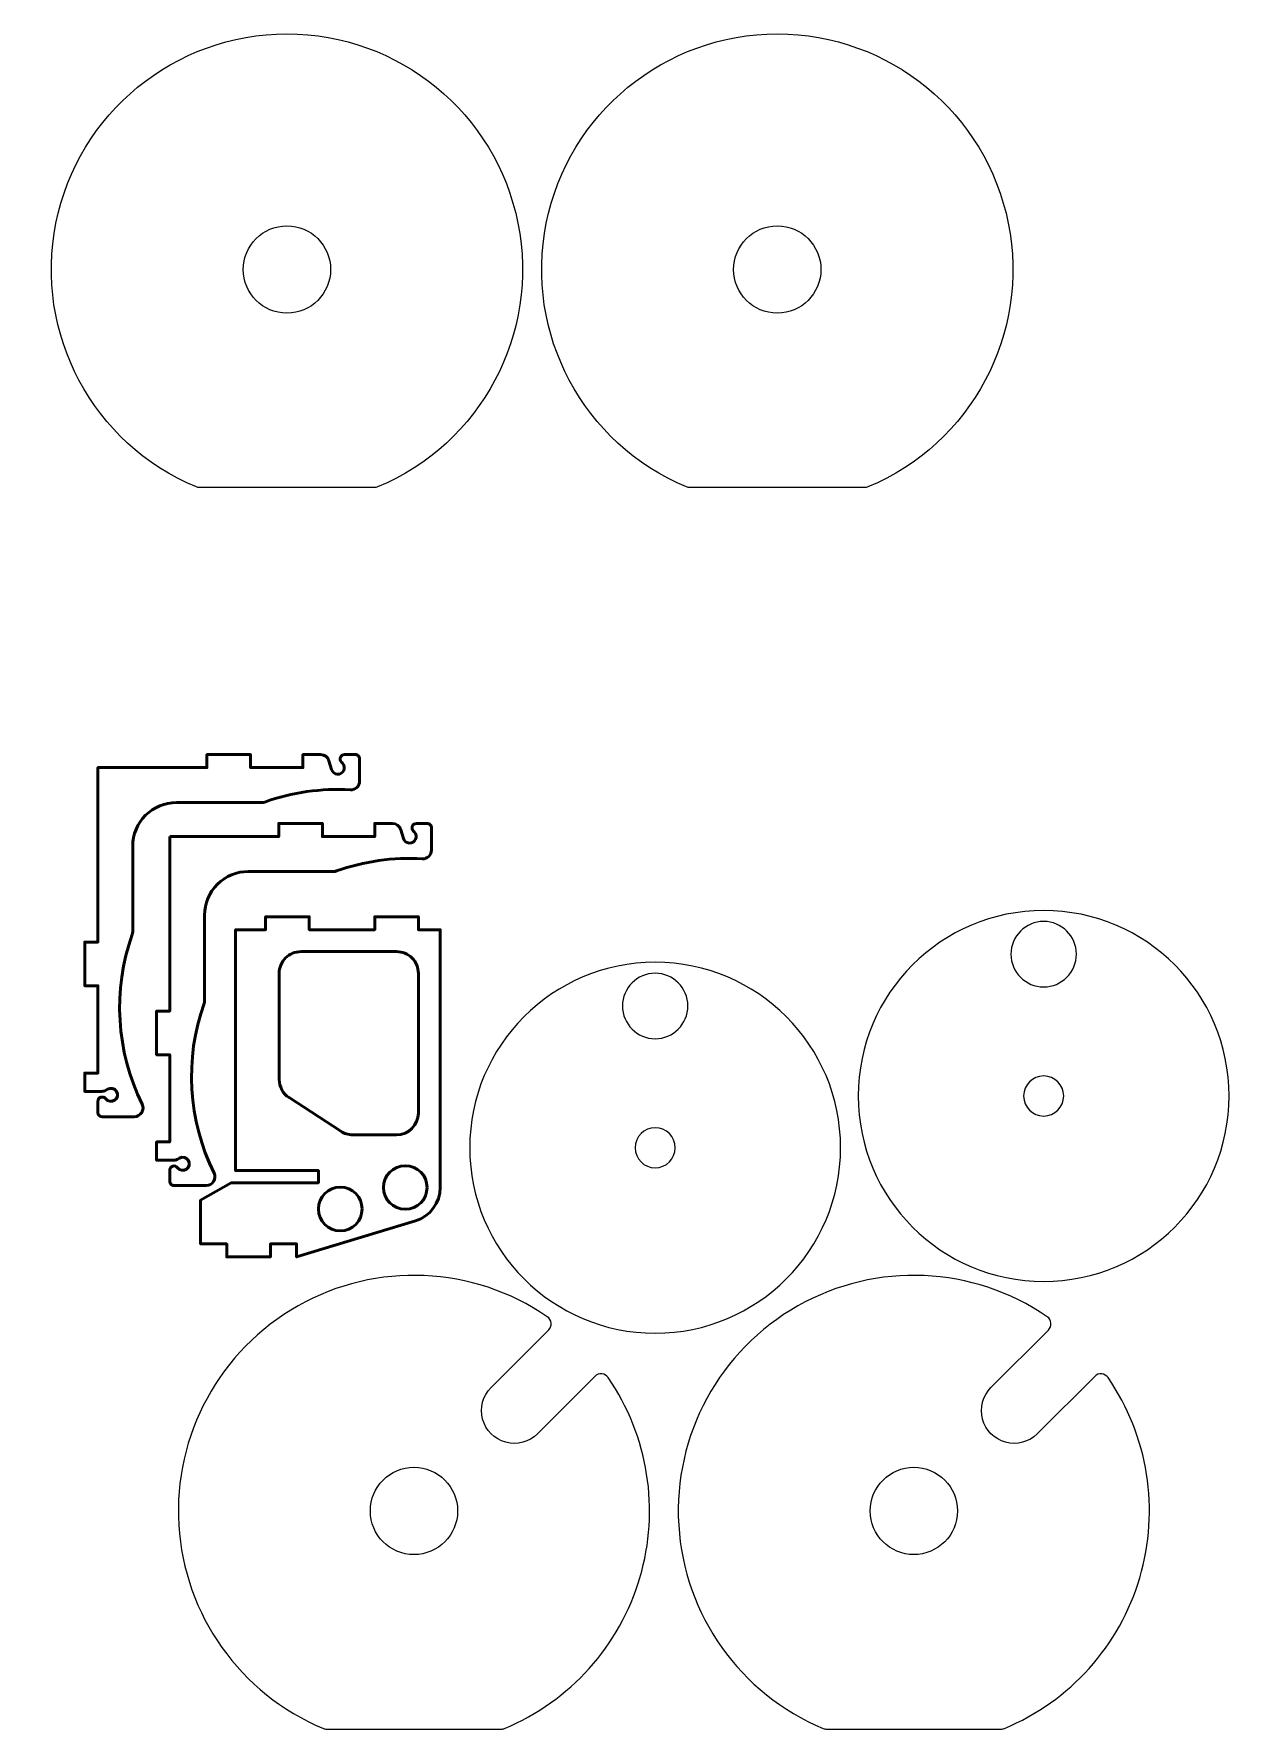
# Model space of a CAD drawing. Header units: millimetres. Extents: x -386 to 231, y -1182 to 269.
# Drawn here: x -385.7 to -111.7, y -1181.8 to -793.3 of the extents above; entities that cross this region are included whole.
import ezdxf

# ---------------------------------------------------------------- set-up
doc = ezdxf.new("R2010")
doc.units = ezdxf.units.MM
doc.header["$MEASUREMENT"] = 0
for name, color, linetype in [('1.5MM_ACCENTS', 7, 'Continuous'), ('6MM_ENDCAPS', 7, 'Continuous'), ('6MM_MAIN_INTERNAL_STRUCTURE', 7, 'Continuous')]:
    doc.layers.add(name, color=color, linetype=linetype)

msp = doc.modelspace()

# ---------------------------------------------------------------- linework, layer by layer
at = {"layer": '1.5MM_ACCENTS', "color": 30, "lineweight": 9}
for points, knots in [([(-348.4402, -897.1234), (-348.1962, -897.2251), (-347.9348, -897.2774), (-347.6707, -897.2774), (-347.6707, -897.2774), (-347.6707, -897.2774), (-307.6707, -897.2774), (-307.6707, -897.2774), (-307.6707, -897.2774), (-307.4067, -897.2774), (-307.1452, -897.2251), (-306.9015, -897.1235), (-306.9015, -897.1235), (-283.1408, -887.2232), (-269.6712, -861.9281), (-274.7194, -836.6872), (-274.7194, -836.6872), (-279.7675, -811.4463), (-301.9298, -793.2774), (-327.6706, -793.2774), (-327.6706, -793.2774), (-353.4113, -793.2773), (-375.5738, -811.446), (-380.622, -836.6869), (-380.622, -836.6869), (-385.6703, -861.9277), (-372.2009, -887.223), (-348.4402, -897.1234)], [0, 0, 0, 0, 0.125, 0.125, 0.125, 0.125, 0.25, 0.25, 0.25, 0.25, 0.375, 0.375, 0.375, 0.375, 0.5, 0.5, 0.5, 0.5, 0.625, 0.625, 0.625, 0.625, 0.75, 0.75, 0.75, 0.75, 1, 1, 1, 1]), ([(-236.0575, -897.1234), (-235.8135, -897.2251), (-235.5521, -897.2774), (-235.288, -897.2774), (-235.288, -897.2774), (-235.288, -897.2774), (-195.288, -897.2774), (-195.288, -897.2774), (-195.288, -897.2774), (-195.024, -897.2774), (-194.7625, -897.2251), (-194.5188, -897.1235), (-194.5188, -897.1235), (-170.7581, -887.2232), (-157.2885, -861.9281), (-162.3367, -836.6872), (-162.3367, -836.6872), (-167.3848, -811.4463), (-189.5471, -793.2774), (-215.2879, -793.2774), (-215.2879, -793.2774), (-241.0286, -793.2773), (-263.1911, -811.446), (-268.2393, -836.6869), (-268.2393, -836.6869), (-273.2876, -861.9277), (-259.8182, -887.223), (-236.0575, -897.1234)], [0, 0, 0, 0, 0.125, 0.125, 0.125, 0.125, 0.25, 0.25, 0.25, 0.25, 0.375, 0.375, 0.375, 0.375, 0.5, 0.5, 0.5, 0.5, 0.625, 0.625, 0.625, 0.625, 0.75, 0.75, 0.75, 0.75, 1, 1, 1, 1]), ([(-317.6707, -847.2774), (-317.6707, -841.7545), (-322.1479, -837.2774), (-327.6707, -837.2774), (-327.6707, -837.2774), (-333.1936, -837.2774), (-337.6707, -841.7545), (-337.6707, -847.2773), (-337.6707, -847.2773), (-337.6707, -852.8002), (-333.1936, -857.2773), (-327.6708, -857.2774), (-327.6708, -857.2774), (-322.1479, -857.2774), (-317.6708, -852.8003), (-317.6707, -847.2774)], [0, 0, 0, 0, 0.2, 0.2, 0.2, 0.2, 0.4, 0.4, 0.4, 0.4, 0.6, 0.6, 0.6, 0.6, 1, 1, 1, 1]), ([(-205.288, -847.2774), (-205.288, -841.7545), (-209.7652, -837.2774), (-215.288, -837.2774), (-215.288, -837.2774), (-220.8109, -837.2774), (-225.288, -841.7545), (-225.288, -847.2773), (-225.288, -847.2773), (-225.288, -852.8002), (-220.8109, -857.2773), (-215.2881, -857.2774), (-215.2881, -857.2774), (-209.7652, -857.2774), (-205.2881, -852.8003), (-205.288, -847.2774)], [0, 0, 0, 0, 0.2, 0.2, 0.2, 0.2, 0.4, 0.4, 0.4, 0.4, 0.6, 0.6, 0.6, 0.6, 1, 1, 1, 1])]:
    msp.add_open_spline(points, degree=3, knots=knots, dxfattribs=at)
at = {"layer": '6MM_ENDCAPS', "color": 30, "lineweight": 9}
for points, knots in [([(-111.7295, -1036.7106), (-111.7295, -1013.2386), (-130.7574, -994.2107), (-154.2294, -994.2106), (-154.2294, -994.2106), (-177.7015, -994.2106), (-196.7294, -1013.2384), (-196.7295, -1036.7105), (-196.7295, -1036.7105), (-196.7296, -1060.1826), (-177.7017, -1079.2105), (-154.2297, -1079.2106), (-154.2297, -1079.2106), (-130.7576, -1079.2107), (-111.7296, -1060.1828), (-111.7295, -1036.7109)], [0, 0, 0, 0, 0.2, 0.2, 0.2, 0.2, 0.4, 0.4, 0.4, 0.4, 0.6, 0.6, 0.6, 0.6, 1, 1, 1, 1]), ([(-146.7295, -1004.2106), (-146.7295, -1000.0685), (-150.0874, -996.7106), (-154.2295, -996.7106), (-154.2295, -996.7106), (-158.3716, -996.7106), (-161.7295, -1000.0685), (-161.7295, -1004.2106), (-161.7295, -1004.2106), (-161.7295, -1008.3528), (-158.3717, -1011.7106), (-154.2295, -1011.7106), (-154.2295, -1011.7106), (-150.0874, -1011.7107), (-146.7295, -1008.3528), (-146.7295, -1004.2107)], [0, 0, 0, 0, 0.2, 0.2, 0.2, 0.2, 0.4, 0.4, 0.4, 0.4, 0.6, 0.6, 0.6, 0.6, 1, 1, 1, 1]), ([(-200.7738, -1048.5759), (-200.7738, -1025.104), (-219.8017, -1006.0761), (-243.2737, -1006.0759), (-243.2737, -1006.0759), (-266.7458, -1006.0759), (-285.7737, -1025.1038), (-285.7738, -1048.5759), (-285.7738, -1048.5759), (-285.7739, -1072.048), (-266.746, -1091.0759), (-243.274, -1091.0759), (-243.274, -1091.0759), (-219.8019, -1091.0761), (-200.7739, -1072.0483), (-200.7738, -1048.5763)], [0, 0, 0, 0, 0.2, 0.2, 0.2, 0.2, 0.4, 0.4, 0.4, 0.4, 0.6, 0.6, 0.6, 0.6, 1, 1, 1, 1]), ([(-235.7738, -1016.0759), (-235.7738, -1011.9339), (-239.1317, -1008.5759), (-243.2738, -1008.5759), (-243.2738, -1008.5759), (-247.4159, -1008.5759), (-250.7738, -1011.9339), (-250.7738, -1016.0759), (-250.7738, -1016.0759), (-250.7738, -1020.2181), (-247.416, -1023.5759), (-243.2738, -1023.5759), (-243.2738, -1023.5759), (-239.1317, -1023.5761), (-235.7738, -1020.2181), (-235.7738, -1016.0761)], [0, 0, 0, 0, 0.2, 0.2, 0.2, 0.2, 0.4, 0.4, 0.4, 0.4, 0.6, 0.6, 0.6, 0.6, 1, 1, 1, 1]), ([(-149.6395, -1036.7106), (-149.6395, -1034.1757), (-151.6945, -1032.1206), (-154.2295, -1032.1206), (-154.2295, -1032.1206), (-156.7645, -1032.1206), (-158.8195, -1034.1755), (-158.8195, -1036.7106), (-158.8195, -1036.7106), (-158.8195, -1039.2456), (-156.7645, -1041.3005), (-154.2295, -1041.3005), (-154.2295, -1041.3005), (-151.6945, -1041.3007), (-149.6395, -1039.2456), (-149.6395, -1036.7107)], [0, 0, 0, 0, 0.2, 0.2, 0.2, 0.2, 0.4, 0.4, 0.4, 0.4, 0.6, 0.6, 0.6, 0.6, 1, 1, 1, 1]), ([(-238.6838, -1048.5759), (-238.6838, -1046.0411), (-240.7388, -1043.986), (-243.2738, -1043.986), (-243.2738, -1043.986), (-245.8088, -1043.986), (-247.8638, -1046.041), (-247.8638, -1048.5759), (-247.8638, -1048.5759), (-247.8638, -1051.111), (-245.8088, -1053.166), (-243.2738, -1053.166), (-243.2738, -1053.166), (-240.7388, -1053.1661), (-238.6838, -1051.111), (-238.6838, -1048.5761)], [0, 0, 0, 0, 0.2, 0.2, 0.2, 0.2, 0.4, 0.4, 0.4, 0.4, 0.6, 0.6, 0.6, 0.6, 1, 1, 1, 1]), ([(-254.0423, -1101.2572), (-244.8343, -1114.6683), (-242.163, -1131.5157), (-246.7707, -1147.1173), (-246.7707, -1147.1173), (-251.3783, -1162.7188), (-262.7738, -1175.4118), (-277.7901, -1181.6686), (-277.7901, -1181.6686), (-278.0339, -1181.7702), (-278.2953, -1181.8225), (-278.5593, -1181.8225), (-278.5593, -1181.8225), (-278.5593, -1181.8225), (-318.5593, -1181.8225), (-318.5593, -1181.8225), (-318.5593, -1181.8225), (-318.8234, -1181.8225), (-319.0848, -1181.7702), (-319.3286, -1181.6686), (-319.3286, -1181.6686), (-338.3708, -1173.7343), (-351.2288, -1155.6444), (-352.4627, -1135.0522), (-352.4627, -1135.0522), (-353.6965, -1114.4601), (-343.0906, -1094.9642), (-325.132, -1084.8129), (-325.132, -1084.8129), (-307.1734, -1074.6617), (-285.0005, -1075.6289), (-267.9941, -1087.3054), (-267.9941, -1087.3054), (-267.5041, -1087.6419), (-267.1891, -1088.1789), (-267.1346, -1088.7708), (-267.1346, -1088.7708), (-267.08, -1089.3626), (-267.2916, -1089.9481), (-267.7119, -1090.3684), (-267.7119, -1090.3684), (-267.7119, -1090.3684), (-280.8817, -1103.5382), (-280.8817, -1103.5382), (-280.8817, -1103.5382), (-282.7764, -1105.4328), (-283.5163, -1108.1944), (-282.8228, -1110.7826), (-282.8228, -1110.7826), (-282.1293, -1113.3708), (-280.1077, -1115.3924), (-277.5195, -1116.0859), (-277.5195, -1116.0859), (-274.9313, -1116.7794), (-272.1698, -1116.0395), (-270.2751, -1114.1447), (-270.2751, -1114.1447), (-270.2751, -1114.1447), (-257.1053, -1100.975), (-257.1053, -1100.975), (-257.1053, -1100.975), (-256.685, -1100.5547), (-256.0995, -1100.3431), (-255.5076, -1100.3977), (-255.5076, -1100.3977), (-254.9157, -1100.4522), (-254.3788, -1100.7672), (-254.0423, -1101.2572)], [0, 0, 0, 0, 0.05555556, 0.05555556, 0.05555556, 0.05555556, 0.11111111, 0.11111111, 0.11111111, 0.11111111, 0.16666667, 0.16666667, 0.16666667, 0.16666667, 0.22222222, 0.22222222, 0.22222222, 0.22222222, 0.27777778, 0.27777778, 0.27777778, 0.27777778, 0.33333333, 0.33333333, 0.33333333, 0.33333333, 0.38888889, 0.38888889, 0.38888889, 0.38888889, 0.44444444, 0.44444444, 0.44444444, 0.44444444, 0.5, 0.5, 0.5, 0.5, 0.55555556, 0.55555556, 0.55555556, 0.55555556, 0.61111111, 0.61111111, 0.61111111, 0.61111111, 0.66666667, 0.66666667, 0.66666667, 0.66666667, 0.72222222, 0.72222222, 0.72222222, 0.72222222, 0.77777778, 0.77777778, 0.77777778, 0.77777778, 0.83333333, 0.83333333, 0.83333333, 0.83333333, 0.88888889, 0.88888889, 0.88888889, 0.88888889, 1, 1, 1, 1]), ([(-139.4653, -1101.2572), (-130.2573, -1114.6683), (-127.586, -1131.5157), (-132.1937, -1147.1173), (-132.1937, -1147.1173), (-136.8013, -1162.7188), (-148.1968, -1175.4118), (-163.2131, -1181.6686), (-163.2131, -1181.6686), (-163.4569, -1181.7702), (-163.7183, -1181.8225), (-163.9823, -1181.8225), (-163.9823, -1181.8225), (-163.9823, -1181.8225), (-203.9823, -1181.8225), (-203.9823, -1181.8225), (-203.9823, -1181.8225), (-204.2464, -1181.8225), (-204.5078, -1181.7702), (-204.7516, -1181.6686), (-204.7516, -1181.6686), (-223.7938, -1173.7343), (-236.6518, -1155.6444), (-237.8857, -1135.0522), (-237.8857, -1135.0522), (-239.1195, -1114.4601), (-228.5136, -1094.9642), (-210.555, -1084.8129), (-210.555, -1084.8129), (-192.5964, -1074.6617), (-170.4235, -1075.6289), (-153.4171, -1087.3054), (-153.4171, -1087.3054), (-152.9271, -1087.6419), (-152.6121, -1088.1789), (-152.5576, -1088.7708), (-152.5576, -1088.7708), (-152.503, -1089.3626), (-152.7146, -1089.9481), (-153.1349, -1090.3684), (-153.1349, -1090.3684), (-153.1349, -1090.3684), (-166.3047, -1103.5382), (-166.3047, -1103.5382), (-166.3047, -1103.5382), (-168.1994, -1105.4328), (-168.9393, -1108.1944), (-168.2458, -1110.7826), (-168.2458, -1110.7826), (-167.5523, -1113.3708), (-165.5307, -1115.3924), (-162.9425, -1116.0859), (-162.9425, -1116.0859), (-160.3543, -1116.7794), (-157.5928, -1116.0395), (-155.6981, -1114.1447), (-155.6981, -1114.1447), (-155.6981, -1114.1447), (-142.5283, -1100.975), (-142.5283, -1100.975), (-142.5283, -1100.975), (-142.108, -1100.5547), (-141.5225, -1100.3431), (-140.9306, -1100.3977), (-140.9306, -1100.3977), (-140.3387, -1100.4522), (-139.8018, -1100.7672), (-139.4653, -1101.2572)], [0, 0, 0, 0, 0.05555556, 0.05555556, 0.05555556, 0.05555556, 0.11111111, 0.11111111, 0.11111111, 0.11111111, 0.16666667, 0.16666667, 0.16666667, 0.16666667, 0.22222222, 0.22222222, 0.22222222, 0.22222222, 0.27777778, 0.27777778, 0.27777778, 0.27777778, 0.33333333, 0.33333333, 0.33333333, 0.33333333, 0.38888889, 0.38888889, 0.38888889, 0.38888889, 0.44444444, 0.44444444, 0.44444444, 0.44444444, 0.5, 0.5, 0.5, 0.5, 0.55555556, 0.55555556, 0.55555556, 0.55555556, 0.61111111, 0.61111111, 0.61111111, 0.61111111, 0.66666667, 0.66666667, 0.66666667, 0.66666667, 0.72222222, 0.72222222, 0.72222222, 0.72222222, 0.77777778, 0.77777778, 0.77777778, 0.77777778, 0.83333333, 0.83333333, 0.83333333, 0.83333333, 0.88888889, 0.88888889, 0.88888889, 0.88888889, 1, 1, 1, 1]), ([(-288.5593, -1131.8225), (-288.5593, -1126.2996), (-293.0365, -1121.8225), (-298.5593, -1121.8225), (-298.5593, -1121.8225), (-304.0822, -1121.8223), (-308.5593, -1126.2996), (-308.5593, -1131.8223), (-308.5593, -1131.8223), (-308.5594, -1137.3453), (-304.0822, -1141.8223), (-298.5594, -1141.8225), (-298.5594, -1141.8225), (-293.0365, -1141.8225), (-288.5594, -1137.3453), (-288.5593, -1131.8225)], [0, 0, 0, 0, 0.2, 0.2, 0.2, 0.2, 0.4, 0.4, 0.4, 0.4, 0.6, 0.6, 0.6, 0.6, 1, 1, 1, 1]), ([(-173.9823, -1131.8225), (-173.9823, -1126.2996), (-178.4595, -1121.8225), (-183.9823, -1121.8225), (-183.9823, -1121.8225), (-189.5052, -1121.8223), (-193.9823, -1126.2996), (-193.9823, -1131.8223), (-193.9823, -1131.8223), (-193.9824, -1137.3453), (-189.5052, -1141.8223), (-183.9824, -1141.8225), (-183.9824, -1141.8225), (-178.4595, -1141.8225), (-173.9824, -1137.3453), (-173.9823, -1131.8225)], [0, 0, 0, 0, 0.2, 0.2, 0.2, 0.2, 0.4, 0.4, 0.4, 0.4, 0.6, 0.6, 0.6, 0.6, 1, 1, 1, 1])]:
    msp.add_open_spline(points, degree=3, knots=knots, dxfattribs=at)
at = {"layer": '6MM_MAIN_INTERNAL_STRUCTURE', "lineweight": 50}
for points, knots in [([(-368.7674, -1035.1555), (-368.7674, -1035.1555), (-369.1677, -1035.3866), (-369.1677, -1035.3866), (-369.1677, -1035.3866), (-369.4717, -1035.5622), (-369.8166, -1035.6546), (-370.1677, -1035.6546), (-370.1677, -1035.6546), (-370.1677, -1035.6546), (-374.0174, -1035.6546), (-374.0174, -1035.6546), (-374.0174, -1035.6546), (-374.0174, -1035.6546), (-374.0174, -1031.4545), (-374.0174, -1031.4545), (-374.0174, -1031.4545), (-374.0174, -1031.4545), (-371.0174, -1031.4545), (-371.0174, -1031.4545), (-371.0174, -1031.4545), (-371.0174, -1031.4545), (-371.0174, -1011.4545), (-371.0174, -1011.4545), (-371.0174, -1011.4545), (-371.0174, -1011.4545), (-374.0174, -1011.4545), (-374.0174, -1011.4545), (-374.0174, -1011.4545), (-374.0174, -1011.4545), (-374.0174, -1001.4547), (-374.0174, -1001.4547), (-374.0174, -1001.4547), (-374.0174, -1001.4547), (-371.0174, -1001.4547), (-371.0174, -1001.4547), (-371.0174, -1001.4547), (-371.0174, -1001.4547), (-371.0174, -961.4547), (-371.0174, -961.4547), (-371.0174, -961.4547), (-371.0174, -961.4547), (-346.0175, -961.4547), (-346.0175, -961.4547), (-346.0175, -961.4547), (-346.0175, -961.4547), (-346.0175, -958.4547), (-346.0175, -958.4547), (-346.0175, -958.4547), (-346.0175, -958.4547), (-336.0175, -958.4547), (-336.0175, -958.4547), (-336.0175, -958.4547), (-336.0175, -958.4547), (-336.0175, -961.4547), (-336.0175, -961.4547), (-336.0175, -961.4547), (-336.0175, -961.4547), (-324.0175, -961.4547), (-324.0175, -961.4547), (-324.0175, -961.4547), (-324.0175, -961.4547), (-324.0175, -958.4547), (-324.0175, -958.4547), (-324.0175, -958.4547), (-324.0175, -958.4547), (-319.9673, -958.4547), (-319.9673, -958.4547), (-319.9673, -958.4547), (-319.0826, -958.4547), (-318.303, -959.0359), (-318.0505, -959.8838), (-318.0505, -959.8838), (-318.0505, -959.8838), (-317.4551, -961.8828), (-317.4551, -961.8828), (-317.4551, -961.8828), (-317.2766, -962.4823), (-316.7448, -962.9081), (-316.1207, -962.9511), (-316.1207, -962.9511), (-315.4967, -962.9942), (-314.9114, -962.6454), (-314.6523, -962.0761), (-314.6523, -962.0761), (-314.3932, -961.5067), (-314.5146, -960.8364), (-314.9569, -960.394), (-314.9569, -960.394), (-314.9569, -960.394), (-315.1891, -960.1618), (-315.1891, -960.1618), (-315.1891, -960.1618), (-315.4751, -959.8758), (-315.5607, -959.4457), (-315.4059, -959.072), (-315.4059, -959.072), (-315.2511, -958.6983), (-314.8865, -958.4547), (-314.482, -958.4547), (-314.482, -958.4547), (-314.482, -958.4547), (-312.0175, -958.4547), (-312.0175, -958.4547), (-312.0175, -958.4547), (-311.7523, -958.4547), (-311.498, -958.56), (-311.3104, -958.7476), (-311.3104, -958.7476), (-311.1229, -958.9351), (-311.0175, -959.1895), (-311.0175, -959.4547), (-311.0175, -959.4547), (-311.0175, -959.4547), (-311.0175, -964.5413), (-311.0175, -964.5413), (-311.0175, -964.5413), (-311.0176, -965.0918), (-311.2444, -965.6179), (-311.6447, -965.9957), (-311.6447, -965.9957), (-312.045, -966.3736), (-312.5834, -966.5697), (-313.1329, -966.538), (-313.1329, -966.538), (-319.795, -966.153), (-326.4667, -967.1055), (-332.7549, -969.3393), (-332.7549, -969.3393), (-332.9699, -969.4157), (-333.1963, -969.4547), (-333.4244, -969.4547), (-333.4244, -969.4547), (-333.4244, -969.4547), (-353.0175, -969.4547), (-353.0175, -969.4547), (-353.0175, -969.4547), (-355.6697, -969.4547), (-358.2133, -970.5083), (-360.0886, -972.3836), (-360.0886, -972.3836), (-361.964, -974.259), (-363.0175, -976.8025), (-363.0175, -979.4547), (-363.0175, -979.4547), (-363.0175, -979.4547), (-363.0175, -999.0478), (-363.0175, -999.0478), (-363.0175, -999.0478), (-363.0175, -999.2759), (-363.0566, -999.5023), (-363.1329, -999.7172), (-363.1329, -999.7172), (-367.6538, -1012.4435), (-366.8343, -1026.4574), (-360.8607, -1038.57), (-360.8607, -1038.57), (-360.555, -1039.1899), (-360.591, -1039.9237), (-360.956, -1040.5107), (-360.956, -1040.5107), (-361.321, -1041.0976), (-361.9632, -1041.4545), (-362.6544, -1041.4545), (-362.6544, -1041.4545), (-362.6544, -1041.4545), (-370.0174, -1041.4545), (-370.0174, -1041.4545), (-370.0174, -1041.4545), (-370.2827, -1041.4545), (-370.537, -1041.3492), (-370.7246, -1041.1617), (-370.7246, -1041.1617), (-370.9121, -1040.9742), (-371.0174, -1040.7198), (-371.0174, -1040.4545), (-371.0174, -1040.4545), (-371.0174, -1040.4545), (-371.0174, -1037.9545), (-371.0174, -1037.9545), (-371.0174, -1037.9545), (-371.0174, -1037.5242), (-370.742, -1037.142), (-370.3337, -1037.0059), (-370.3337, -1037.0059), (-369.9253, -1036.8698), (-369.4757, -1037.0102), (-369.2174, -1037.3546), (-369.2174, -1037.3546), (-368.7344, -1037.9987), (-367.829, -1038.1465), (-367.1661, -1037.6896), (-367.1661, -1037.6896), (-366.5033, -1037.2326), (-366.3194, -1036.3339), (-366.7495, -1035.6533), (-366.7495, -1035.6533), (-367.1795, -1034.9726), (-368.0702, -1034.753), (-368.7674, -1035.1555)], [0, 0, 0, 0, 0.01960784, 0.01960784, 0.01960784, 0.01960784, 0.03921569, 0.03921569, 0.03921569, 0.03921569, 0.05882353, 0.05882353, 0.05882353, 0.05882353, 0.07843137, 0.07843137, 0.07843137, 0.07843137, 0.09803922, 0.09803922, 0.09803922, 0.09803922, 0.11764706, 0.11764706, 0.11764706, 0.11764706, 0.1372549, 0.1372549, 0.1372549, 0.1372549, 0.15686275, 0.15686275, 0.15686275, 0.15686275, 0.17647059, 0.17647059, 0.17647059, 0.17647059, 0.19607843, 0.19607843, 0.19607843, 0.19607843, 0.21568627, 0.21568627, 0.21568627, 0.21568627, 0.23529412, 0.23529412, 0.23529412, 0.23529412, 0.25490196, 0.25490196, 0.25490196, 0.25490196, 0.2745098, 0.2745098, 0.2745098, 0.2745098, 0.29411765, 0.29411765, 0.29411765, 0.29411765, 0.31372549, 0.31372549, 0.31372549, 0.31372549, 0.33333333, 0.33333333, 0.33333333, 0.33333333, 0.35294118, 0.35294118, 0.35294118, 0.35294118, 0.37254902, 0.37254902, 0.37254902, 0.37254902, 0.39215686, 0.39215686, 0.39215686, 0.39215686, 0.41176471, 0.41176471, 0.41176471, 0.41176471, 0.43137255, 0.43137255, 0.43137255, 0.43137255, 0.45098039, 0.45098039, 0.45098039, 0.45098039, 0.47058824, 0.47058824, 0.47058824, 0.47058824, 0.49019608, 0.49019608, 0.49019608, 0.49019608, 0.50980392, 0.50980392, 0.50980392, 0.50980392, 0.52941176, 0.52941176, 0.52941176, 0.52941176, 0.54901961, 0.54901961, 0.54901961, 0.54901961, 0.56862745, 0.56862745, 0.56862745, 0.56862745, 0.58823529, 0.58823529, 0.58823529, 0.58823529, 0.60784314, 0.60784314, 0.60784314, 0.60784314, 0.62745098, 0.62745098, 0.62745098, 0.62745098, 0.64705882, 0.64705882, 0.64705882, 0.64705882, 0.66666667, 0.66666667, 0.66666667, 0.66666667, 0.68627451, 0.68627451, 0.68627451, 0.68627451, 0.70588235, 0.70588235, 0.70588235, 0.70588235, 0.7254902, 0.7254902, 0.7254902, 0.7254902, 0.74509804, 0.74509804, 0.74509804, 0.74509804, 0.76470588, 0.76470588, 0.76470588, 0.76470588, 0.78431373, 0.78431373, 0.78431373, 0.78431373, 0.80392157, 0.80392157, 0.80392157, 0.80392157, 0.82352941, 0.82352941, 0.82352941, 0.82352941, 0.84313725, 0.84313725, 0.84313725, 0.84313725, 0.8627451, 0.8627451, 0.8627451, 0.8627451, 0.88235294, 0.88235294, 0.88235294, 0.88235294, 0.90196078, 0.90196078, 0.90196078, 0.90196078, 0.92156863, 0.92156863, 0.92156863, 0.92156863, 0.94117647, 0.94117647, 0.94117647, 0.94117647, 0.96078431, 0.96078431, 0.96078431, 0.96078431, 1, 1, 1, 1]), ([(-354.5467, -977.2524), (-354.5467, -977.2524), (-329.5467, -977.2524), (-329.5467, -977.2524), (-329.5467, -977.2524), (-329.5467, -977.2524), (-329.5467, -974.2524), (-329.5467, -974.2524), (-329.5467, -974.2524), (-329.5467, -974.2524), (-319.5467, -974.2524), (-319.5467, -974.2524), (-319.5467, -974.2524), (-319.5467, -974.2524), (-319.5467, -977.2524), (-319.5467, -977.2524), (-319.5467, -977.2524), (-319.5467, -977.2524), (-307.5467, -977.2524), (-307.5467, -977.2524), (-307.5467, -977.2524), (-307.5467, -977.2524), (-307.5467, -974.2524), (-307.5467, -974.2524), (-307.5467, -974.2524), (-307.5467, -974.2524), (-303.4964, -974.2524), (-303.4964, -974.2524), (-303.4964, -974.2524), (-302.6118, -974.2524), (-301.8322, -974.8336), (-301.5797, -975.6815), (-301.5797, -975.6815), (-301.5797, -975.6815), (-300.9843, -977.6805), (-300.9843, -977.6805), (-300.9843, -977.6805), (-300.8058, -978.28), (-300.2739, -978.7058), (-299.6499, -978.7488), (-299.6499, -978.7488), (-299.0258, -978.7918), (-298.4406, -978.4431), (-298.1815, -977.8737), (-298.1815, -977.8737), (-297.9223, -977.3044), (-298.0437, -976.634), (-298.486, -976.1917), (-298.486, -976.1917), (-298.486, -976.1917), (-298.7183, -975.9595), (-298.7183, -975.9595), (-298.7183, -975.9595), (-299.0043, -975.6735), (-299.0898, -975.2434), (-298.935, -974.8697), (-298.935, -974.8697), (-298.7803, -974.496), (-298.4156, -974.2524), (-298.0112, -974.2524), (-298.0112, -974.2524), (-298.0112, -974.2524), (-295.5467, -974.2524), (-295.5467, -974.2524), (-295.5467, -974.2524), (-295.2815, -974.2524), (-295.0271, -974.3577), (-294.8396, -974.5453), (-294.8396, -974.5453), (-294.6521, -974.7328), (-294.5467, -974.9872), (-294.5467, -975.2524), (-294.5467, -975.2524), (-294.5467, -975.2524), (-294.5467, -980.339), (-294.5467, -980.339), (-294.5467, -980.339), (-294.5467, -980.8895), (-294.7736, -981.4156), (-295.1739, -981.7934), (-295.1739, -981.7934), (-295.5742, -982.1713), (-296.1125, -982.3674), (-296.6621, -982.3356), (-296.6621, -982.3356), (-303.3242, -981.9507), (-309.9959, -982.9031), (-316.2841, -985.137), (-316.2841, -985.137), (-316.4991, -985.2133), (-316.7255, -985.2524), (-316.9536, -985.2524), (-316.9536, -985.2524), (-316.9536, -985.2524), (-336.5467, -985.2524), (-336.5467, -985.2524), (-336.5467, -985.2524), (-339.1989, -985.2524), (-341.7424, -986.3059), (-343.6178, -988.1813), (-343.6178, -988.1813), (-345.4931, -990.0567), (-346.5467, -992.6002), (-346.5467, -995.2524), (-346.5467, -995.2524), (-346.5467, -995.2524), (-346.5467, -1014.8454), (-346.5467, -1014.8454), (-346.5467, -1014.8454), (-346.5467, -1015.0735), (-346.5857, -1015.2999), (-346.6621, -1015.5149), (-346.6621, -1015.5149), (-351.183, -1028.2412), (-350.3634, -1042.2551), (-344.3899, -1054.3676), (-344.3899, -1054.3676), (-344.0841, -1054.9876), (-344.1202, -1055.7214), (-344.4852, -1056.3084), (-344.4852, -1056.3084), (-344.8502, -1056.8954), (-345.4924, -1057.2523), (-346.1836, -1057.2523), (-346.1836, -1057.2523), (-346.1836, -1057.2523), (-353.5467, -1057.2523), (-353.5467, -1057.2523), (-353.5467, -1057.2523), (-353.8119, -1057.2523), (-354.0663, -1057.1469), (-354.2538, -1056.9594), (-354.2538, -1056.9594), (-354.4413, -1056.7718), (-354.5467, -1056.5175), (-354.5467, -1056.2523), (-354.5467, -1056.2523), (-354.5467, -1056.2523), (-354.5467, -1053.7523), (-354.5467, -1053.7523), (-354.5467, -1053.7523), (-354.5467, -1053.3218), (-354.2713, -1052.9397), (-353.8629, -1052.8036), (-353.8629, -1052.8036), (-353.4546, -1052.6674), (-353.005, -1052.8078), (-352.7467, -1053.1523), (-352.7467, -1053.1523), (-352.2636, -1053.7964), (-351.3582, -1053.9442), (-350.6954, -1053.4873), (-350.6954, -1053.4873), (-350.0325, -1053.0303), (-349.8486, -1052.1316), (-350.2787, -1051.4509), (-350.2787, -1051.4509), (-350.7088, -1050.7704), (-351.5994, -1050.5507), (-352.2967, -1050.9532), (-352.2967, -1050.9532), (-352.2967, -1050.9532), (-352.697, -1051.1843), (-352.697, -1051.1843), (-352.697, -1051.1843), (-353.001, -1051.3599), (-353.3459, -1051.4523), (-353.697, -1051.4523), (-353.697, -1051.4523), (-353.697, -1051.4523), (-357.5467, -1051.4523), (-357.5467, -1051.4523), (-357.5467, -1051.4523), (-357.5467, -1051.4523), (-357.5467, -1047.2523), (-357.5467, -1047.2523), (-357.5467, -1047.2523), (-357.5467, -1047.2523), (-354.5467, -1047.2523), (-354.5467, -1047.2523), (-354.5467, -1047.2523), (-354.5467, -1047.2523), (-354.5467, -1027.2523), (-354.5467, -1027.2523), (-354.5467, -1027.2523), (-354.5467, -1027.2523), (-357.5467, -1027.2523), (-357.5467, -1027.2523), (-357.5467, -1027.2523), (-357.5467, -1027.2523), (-357.5467, -1017.2523), (-357.5467, -1017.2523), (-357.5467, -1017.2523), (-357.5467, -1017.2523), (-354.5467, -1017.2523), (-354.5467, -1017.2523), (-354.5467, -1017.2523), (-354.5467, -1017.2523), (-354.5467, -977.2524), (-354.5467, -977.2524)], [0, 0, 0, 0, 0.01960784, 0.01960784, 0.01960784, 0.01960784, 0.03921569, 0.03921569, 0.03921569, 0.03921569, 0.05882353, 0.05882353, 0.05882353, 0.05882353, 0.07843137, 0.07843137, 0.07843137, 0.07843137, 0.09803922, 0.09803922, 0.09803922, 0.09803922, 0.11764706, 0.11764706, 0.11764706, 0.11764706, 0.1372549, 0.1372549, 0.1372549, 0.1372549, 0.15686275, 0.15686275, 0.15686275, 0.15686275, 0.17647059, 0.17647059, 0.17647059, 0.17647059, 0.19607843, 0.19607843, 0.19607843, 0.19607843, 0.21568627, 0.21568627, 0.21568627, 0.21568627, 0.23529412, 0.23529412, 0.23529412, 0.23529412, 0.25490196, 0.25490196, 0.25490196, 0.25490196, 0.2745098, 0.2745098, 0.2745098, 0.2745098, 0.29411765, 0.29411765, 0.29411765, 0.29411765, 0.31372549, 0.31372549, 0.31372549, 0.31372549, 0.33333333, 0.33333333, 0.33333333, 0.33333333, 0.35294118, 0.35294118, 0.35294118, 0.35294118, 0.37254902, 0.37254902, 0.37254902, 0.37254902, 0.39215686, 0.39215686, 0.39215686, 0.39215686, 0.41176471, 0.41176471, 0.41176471, 0.41176471, 0.43137255, 0.43137255, 0.43137255, 0.43137255, 0.45098039, 0.45098039, 0.45098039, 0.45098039, 0.47058824, 0.47058824, 0.47058824, 0.47058824, 0.49019608, 0.49019608, 0.49019608, 0.49019608, 0.50980392, 0.50980392, 0.50980392, 0.50980392, 0.52941176, 0.52941176, 0.52941176, 0.52941176, 0.54901961, 0.54901961, 0.54901961, 0.54901961, 0.56862745, 0.56862745, 0.56862745, 0.56862745, 0.58823529, 0.58823529, 0.58823529, 0.58823529, 0.60784314, 0.60784314, 0.60784314, 0.60784314, 0.62745098, 0.62745098, 0.62745098, 0.62745098, 0.64705882, 0.64705882, 0.64705882, 0.64705882, 0.66666667, 0.66666667, 0.66666667, 0.66666667, 0.68627451, 0.68627451, 0.68627451, 0.68627451, 0.70588235, 0.70588235, 0.70588235, 0.70588235, 0.7254902, 0.7254902, 0.7254902, 0.7254902, 0.74509804, 0.74509804, 0.74509804, 0.74509804, 0.76470588, 0.76470588, 0.76470588, 0.76470588, 0.78431373, 0.78431373, 0.78431373, 0.78431373, 0.80392157, 0.80392157, 0.80392157, 0.80392157, 0.82352941, 0.82352941, 0.82352941, 0.82352941, 0.84313725, 0.84313725, 0.84313725, 0.84313725, 0.8627451, 0.8627451, 0.8627451, 0.8627451, 0.88235294, 0.88235294, 0.88235294, 0.88235294, 0.90196078, 0.90196078, 0.90196078, 0.90196078, 0.92156863, 0.92156863, 0.92156863, 0.92156863, 0.94117647, 0.94117647, 0.94117647, 0.94117647, 0.96078431, 0.96078431, 0.96078431, 0.96078431, 1, 1, 1, 1]), ([(-292.5507, -1057.6823), (-292.5507, -1057.6823), (-292.5507, -998.6121), (-292.5507, -998.6121), (-292.5507, -998.6121), (-292.5507, -998.6121), (-297.5507, -998.6121), (-297.5507, -998.6121), (-297.5507, -998.6121), (-297.5507, -998.6121), (-297.5507, -995.6121), (-297.5507, -995.6121), (-297.5507, -995.6121), (-297.5507, -995.6121), (-307.5507, -995.6121), (-307.5507, -995.6121), (-307.5507, -995.6121), (-307.5507, -995.6121), (-307.5507, -998.6121), (-307.5507, -998.6121), (-307.5507, -998.6121), (-307.5507, -998.6121), (-322.5507, -998.6121), (-322.5507, -998.6121), (-322.5507, -998.6121), (-322.5507, -998.6121), (-322.5507, -995.6121), (-322.5507, -995.6121), (-322.5507, -995.6121), (-322.5507, -995.6121), (-332.5507, -995.6121), (-332.5507, -995.6121), (-332.5507, -995.6121), (-332.5507, -995.6121), (-332.5507, -998.6121), (-332.5507, -998.6121), (-332.5507, -998.6121), (-332.5507, -998.6121), (-339.4507, -998.6121), (-339.4507, -998.6121), (-339.4507, -998.6121), (-339.4507, -998.6121), (-339.4507, -1053.812), (-339.4507, -1053.812), (-339.4507, -1053.812), (-339.4507, -1053.812), (-320.4507, -1053.812), (-320.4507, -1053.812), (-320.4507, -1053.812), (-320.4507, -1053.812), (-320.4507, -1056.612), (-320.4507, -1056.612), (-320.4507, -1056.612), (-320.4507, -1056.612), (-340.4507, -1056.612), (-340.4507, -1056.612), (-340.4507, -1056.612), (-340.4507, -1056.612), (-347.4507, -1060.612), (-347.4507, -1060.612), (-347.4507, -1060.612), (-347.4507, -1060.612), (-347.4507, -1070.612), (-347.4507, -1070.612), (-347.4507, -1070.612), (-347.4507, -1070.612), (-341.4507, -1070.612), (-341.4507, -1070.612), (-341.4507, -1070.612), (-341.4507, -1070.612), (-341.4507, -1073.612), (-341.4507, -1073.612), (-341.4507, -1073.612), (-341.4507, -1073.612), (-331.4507, -1073.612), (-331.4507, -1073.612), (-331.4507, -1073.612), (-331.4507, -1073.612), (-331.4507, -1070.612), (-331.4507, -1070.612), (-331.4507, -1070.612), (-331.4507, -1070.612), (-325.4507, -1070.612), (-325.4507, -1070.612), (-325.4507, -1070.612), (-325.4507, -1070.612), (-325.4507, -1073.612), (-325.4507, -1073.612), (-325.4507, -1073.612), (-325.4507, -1073.612), (-298.2242, -1065.3365), (-298.2242, -1065.3365), (-298.2242, -1065.3365), (-294.8543, -1064.3122), (-292.5508, -1061.2044), (-292.5507, -1057.6823)], [0, 0, 0, 0, 0.04, 0.04, 0.04, 0.04, 0.08, 0.08, 0.08, 0.08, 0.12, 0.12, 0.12, 0.12, 0.16, 0.16, 0.16, 0.16, 0.2, 0.2, 0.2, 0.2, 0.24, 0.24, 0.24, 0.24, 0.28, 0.28, 0.28, 0.28, 0.32, 0.32, 0.32, 0.32, 0.36, 0.36, 0.36, 0.36, 0.4, 0.4, 0.4, 0.4, 0.44, 0.44, 0.44, 0.44, 0.48, 0.48, 0.48, 0.48, 0.52, 0.52, 0.52, 0.52, 0.56, 0.56, 0.56, 0.56, 0.6, 0.6, 0.6, 0.6, 0.64, 0.64, 0.64, 0.64, 0.68, 0.68, 0.68, 0.68, 0.72, 0.72, 0.72, 0.72, 0.76, 0.76, 0.76, 0.76, 0.8, 0.8, 0.8, 0.8, 0.84, 0.84, 0.84, 0.84, 0.88, 0.88, 0.88, 0.88, 0.92, 0.92, 0.92, 0.92, 1, 1, 1, 1]), ([(-324.4507, -1003.6121), (-324.4507, -1003.6121), (-302.5507, -1003.6121), (-302.5507, -1003.6121), (-302.5507, -1003.6121), (-301.2247, -1003.6121), (-299.9529, -1004.1389), (-299.0152, -1005.0766), (-299.0152, -1005.0766), (-298.0775, -1006.0143), (-297.5507, -1007.286), (-297.5507, -1008.6121), (-297.5507, -1008.6121), (-297.5507, -1008.6121), (-297.5507, -1040.612), (-297.5507, -1040.612), (-297.5507, -1040.612), (-297.5508, -1043.3734), (-299.7893, -1045.612), (-302.5507, -1045.612), (-302.5507, -1045.612), (-302.5507, -1045.612), (-312.6106, -1045.612), (-312.6106, -1045.612), (-312.6106, -1045.612), (-313.5794, -1045.612), (-314.5273, -1045.3306), (-315.3391, -1044.8019), (-315.3391, -1044.8019), (-315.3391, -1044.8019), (-327.1793, -1037.0912), (-327.1793, -1037.0912), (-327.1793, -1037.0912), (-328.5962, -1036.1685), (-329.4507, -1034.5922), (-329.4507, -1032.9014), (-329.4507, -1032.9014), (-329.4507, -1032.9014), (-329.4507, -1008.6121), (-329.4507, -1008.6121), (-329.4507, -1008.6121), (-329.4507, -1007.286), (-328.924, -1006.0143), (-327.9863, -1005.0766), (-327.9863, -1005.0766), (-327.0486, -1004.1389), (-325.7768, -1003.6121), (-324.4507, -1003.6121)], [0, 0, 0, 0, 0.07692308, 0.07692308, 0.07692308, 0.07692308, 0.15384615, 0.15384615, 0.15384615, 0.15384615, 0.23076923, 0.23076923, 0.23076923, 0.23076923, 0.30769231, 0.30769231, 0.30769231, 0.30769231, 0.38461538, 0.38461538, 0.38461538, 0.38461538, 0.46153846, 0.46153846, 0.46153846, 0.46153846, 0.53846154, 0.53846154, 0.53846154, 0.53846154, 0.61538462, 0.61538462, 0.61538462, 0.61538462, 0.69230769, 0.69230769, 0.69230769, 0.69230769, 0.76923077, 0.76923077, 0.76923077, 0.76923077, 0.84615385, 0.84615385, 0.84615385, 0.84615385, 1, 1, 1, 1]), ([(-295.5507, -1057.6822), (-295.5507, -1054.9208), (-297.7893, -1052.6822), (-300.5507, -1052.6822), (-300.5507, -1052.6822), (-303.3122, -1052.6822), (-305.5507, -1054.9208), (-305.5507, -1057.6822), (-305.5507, -1057.6822), (-305.5507, -1060.4436), (-303.3122, -1062.6822), (-300.5508, -1062.6822), (-300.5508, -1062.6822), (-297.7893, -1062.6822), (-295.5508, -1060.4437), (-295.5507, -1057.6823)], [0, 0, 0, 0, 0.2, 0.2, 0.2, 0.2, 0.4, 0.4, 0.4, 0.4, 0.6, 0.6, 0.6, 0.6, 1, 1, 1, 1]), ([(-310.449, -1062.612), (-310.449, -1059.8496), (-312.6884, -1057.6103), (-315.4507, -1057.6103), (-315.4507, -1057.6103), (-318.2131, -1057.6103), (-320.4525, -1059.8496), (-320.4525, -1062.612), (-320.4525, -1062.612), (-320.4525, -1065.3744), (-318.2131, -1067.6137), (-315.4508, -1067.6137), (-315.4508, -1067.6137), (-312.6884, -1067.6137), (-310.449, -1065.3744), (-310.449, -1062.612)], [0, 0, 0, 0, 0.2, 0.2, 0.2, 0.2, 0.4, 0.4, 0.4, 0.4, 0.6, 0.6, 0.6, 0.6, 1, 1, 1, 1])]:
    msp.add_open_spline(points, degree=3, knots=knots, dxfattribs=at)

doc.saveas('drawing.dxf')
